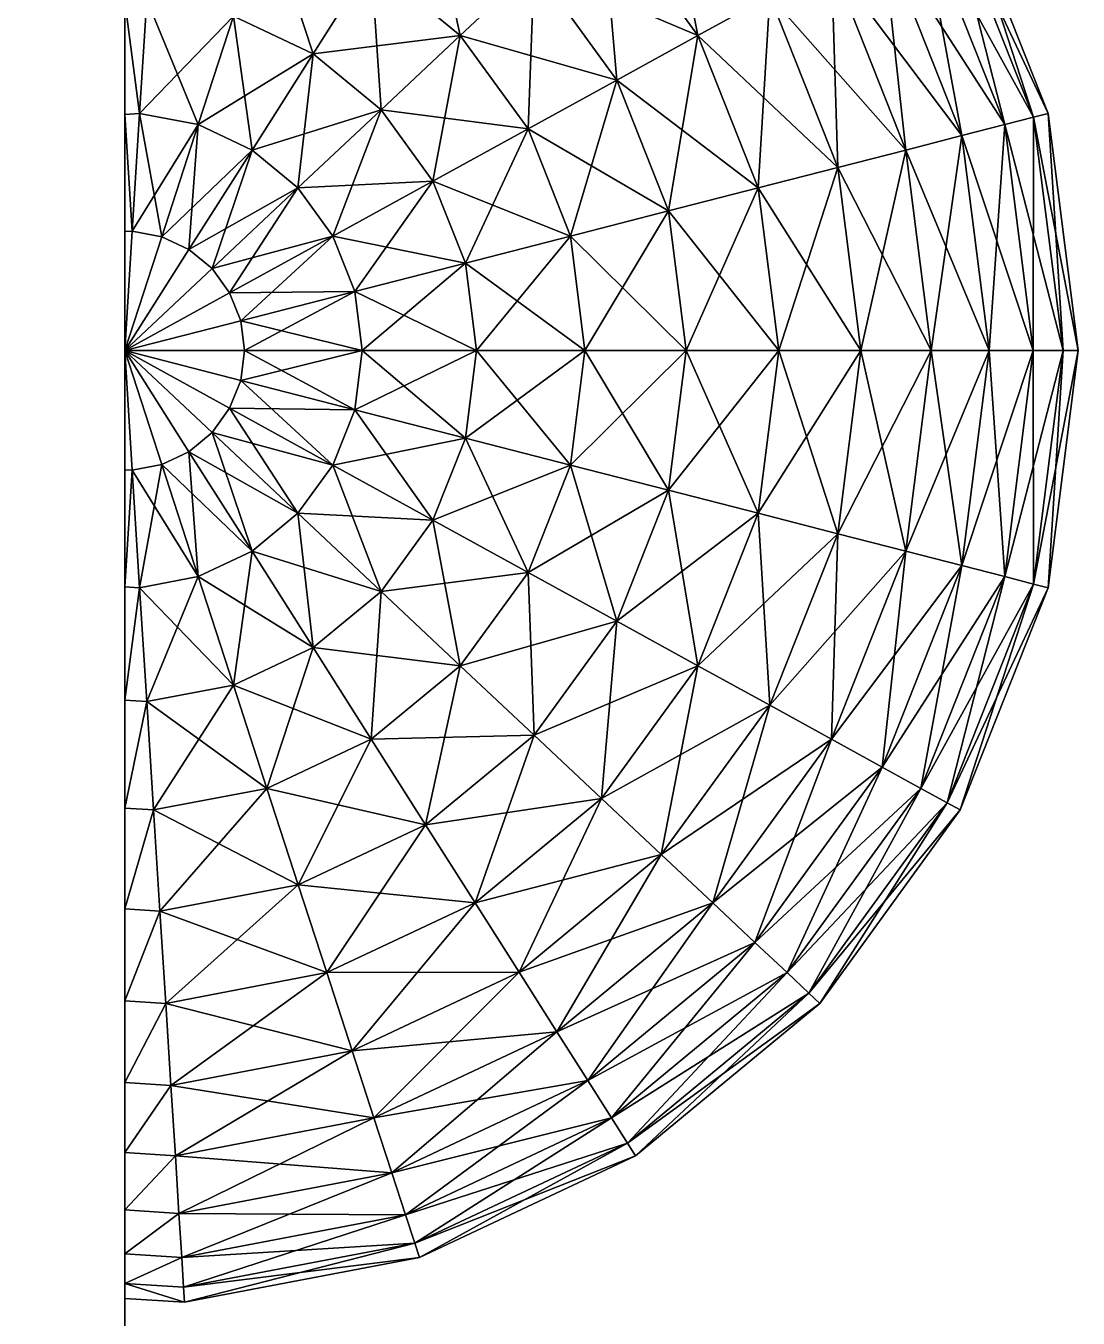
# Model space of a CAD drawing. Extents: x -50 to 50, y -156 to 3.
# Drawn here: x 33.45 to 49.97, y -56.96 to -36.67 of the extents above; entities that cross this region are included whole.
import ezdxf

# ---------------------------------------------------------------- set-up
doc = ezdxf.new("R2010")
doc.units = 0
doc.linetypes.add('SOLIDLINE', pattern=[0])
doc.layers.add('hull__2', color=14, linetype='SOLIDLINE')
doc.layers.add('polysurface8_polysurface11', color=14, linetype='SOLIDLINE')

msp = doc.modelspace()

# ---------------------------------------------------------------- linework, layer by layer
at = {"layer": 'hull__2', "color": 14}
for points in [[(35, 0), (35, -150), (-35, -150), (-35, 0)], [(35, -150, 40), (35, 0, 40), (30, -6, 40), (30, -144, 40)], [(35, 0), (35, -14.1605, 4.62588), (35, -69.3826, 4.62588), (35, -150)], [(35, -14.1605, 36), (35, 0, 40), (35, -150, 40), (35, -69.3826, 36)]]:
    msp.add_3dface(points, dxfattribs=at)
at = {"layer": 'polysurface8_polysurface11', "color": 14}
for points in [[(35, -41.7716, 35.3129), (35, -14.1605, 36), (35, -69.3825, 36)], [(35, -39.9027, 35.1947), (35, -14.1605, 36), (35, -41.7716, 35.3129)], [(35, -38.0633, 34.8417), (35, -14.1605, 36), (35, -39.9027, 35.1947)], [(35, -36.2824, 34.2596), (35, -14.1605, 36), (35, -38.0633, 34.8417)], [(35, -38.0633, 5.7842), (35, -14.1605, 4.62594), (35, -36.2824, 6.3663)], [(35, -14.1605, 4.62594), (35, -41.7716, 5.31294), (35, -69.3825, 4.62594)], [(35, -14.1605, 4.62594), (35, -39.9027, 5.43122), (35, -41.7716, 5.31294)], [(35, -14.1605, 4.62594), (35, -38.0633, 5.7842), (35, -39.9027, 5.43122)], [(43.4252, -33.8598, 10.7516), (43.9981, -36.8248, 9.37842), (42.4852, -34.7425, 9.37842)], [(43.9981, -36.8248, 9.37842), (43.4252, -33.8598, 10.7516), (45.1281, -36.2036, 10.7516)], [(39.7243, -34.3273, 8.17769), (40.2678, -36.8248, 7.16834), (38.8721, -35.6702, 7.16834)], [(40.2678, -36.8248, 7.16834), (39.7243, -34.3273, 8.17769), (41.4272, -35.7361, 8.17769)], [(47.9118, -34.6733, 17.5022), (48.8177, -38.2238, 15.6777), (47.5013, -34.899, 15.6777)], [(47.5013, -34.899, 24.9482), (49.2714, -38.1073, 23.1237), (47.9118, -34.6733, 23.1237)], [(48.1187, -34.5595, 19.3711), (49.2714, -38.1073, 17.5022), (47.9118, -34.6733, 17.5022)], [(47.9118, -34.6733, 23.1237), (49.5001, -38.0486, 21.2548), (48.1187, -34.5595, 21.2548)], [(48.8177, -38.2238, 15.6777), (47.9118, -34.6733, 17.5022), (49.2714, -38.1073, 17.5022)], [(47.9118, -34.6733, 23.1237), (49.2714, -38.1073, 23.1237), (49.5001, -38.0486, 21.2548)], [(49.2714, -38.1073, 17.5022), (48.1187, -34.5595, 19.3711), (49.5001, -38.0486, 19.3711)], [(48.1187, -34.5595, 21.2548), (49.5001, -38.0486, 19.3711), (48.1187, -34.5595, 19.3711)], [(48.1187, -34.5595, 21.2548), (49.5001, -38.0486, 21.2548), (49.5001, -38.0486, 19.3711)], [(42.4852, -34.7425, 9.37842), (42.7262, -37.5241, 8.17769), (41.4272, -35.7361, 8.17769)], [(41.4272, -35.7361, 32.4482), (43.9981, -36.8248, 31.2475), (42.4852, -34.7425, 31.2475)], [(42.7262, -37.5241, 8.17769), (42.4852, -34.7425, 9.37842), (43.9981, -36.8248, 9.37842)], [(42.4852, -34.7425, 31.2475), (43.9981, -36.8248, 31.2475), (45.1281, -36.2036, 29.8743)], [(37.2331, -34.899, 7.16834), (37.9588, -37.1093, 6.3663), (36.7064, -36.52, 6.3663)], [(37.9588, -37.1093, 6.3663), (37.2331, -34.899, 7.16834), (38.8721, -35.6702, 7.16834)], [(47.5013, -34.899, 15.6777), (48.146, -38.3963, 13.9263), (46.8936, -35.233, 13.9263)], [(46.8936, -35.233, 26.6996), (48.8177, -38.2238, 24.9482), (47.5013, -34.899, 24.9482)], [(48.146, -38.3963, 13.9263), (47.5013, -34.899, 15.6777), (48.8177, -38.2238, 15.6777)], [(47.5013, -34.899, 24.9482), (48.8177, -38.2238, 24.9482), (49.2714, -38.1073, 23.1237)], [(46.8936, -35.233, 13.9263), (47.267, -38.6219, 12.2755), (46.0984, -35.6702, 12.2755)], [(46.0984, -35.6702, 28.3503), (48.146, -38.3963, 26.6996), (46.8936, -35.233, 26.6996)], [(47.267, -38.6219, 12.2755), (46.8936, -35.233, 13.9263), (48.146, -38.3963, 13.9263)], [(46.8936, -35.233, 26.6996), (48.146, -38.3963, 26.6996), (48.8177, -38.2238, 24.9482)], [(36.7064, -36.52, 34.2596), (37.9588, -37.1093, 34.2596), (38.8721, -35.6702, 33.4575)], [(37.9588, -37.1093, 34.2596), (40.2678, -36.8248, 33.4575), (38.8721, -35.6702, 33.4575)], [(38.8721, -35.6702, 7.16834), (39.0253, -37.9916, 6.3663), (37.9588, -37.1093, 6.3663)], [(38.8721, -35.6702, 33.4575), (40.2678, -36.8248, 33.4575), (41.4272, -35.7361, 32.4482)], [(39.0253, -37.9916, 6.3663), (38.8721, -35.6702, 7.16834), (40.2678, -36.8248, 7.16834)], [(46.0984, -35.6702, 12.2755), (46.1946, -38.8973, 10.7516), (45.1281, -36.2036, 10.7516)], [(45.1281, -36.2036, 29.8743), (47.267, -38.6219, 28.3503), (46.0984, -35.6702, 28.3503)], [(46.1946, -38.8973, 10.7516), (46.0984, -35.6702, 12.2755), (47.267, -38.6219, 12.2755)], [(46.0984, -35.6702, 28.3503), (47.267, -38.6219, 28.3503), (48.146, -38.3963, 26.6996)], [(40.2678, -36.8248, 33.4575), (42.7262, -37.5241, 32.4482), (41.4272, -35.7361, 32.4482)], [(41.4272, -35.7361, 8.17769), (41.3325, -38.2903, 7.16834), (40.2678, -36.8248, 7.16834)], [(41.3325, -38.2903, 7.16834), (41.4272, -35.7361, 8.17769), (42.7262, -37.5241, 8.17769)], [(41.4272, -35.7361, 32.4482), (42.7262, -37.5241, 32.4482), (43.9981, -36.8248, 31.2475)], [(35, -36.2824, 34.2596), (35.2342, -38.0486, 34.8417), (35.3467, -36.2606, 34.2596)], [(35.2342, -38.0486, 5.7842), (35, -36.2824, 6.3663), (35.3467, -36.2606, 6.3663)], [(35, -38.0633, 34.8417), (35.2342, -38.0486, 34.8417), (35, -36.2824, 34.2596)], [(35, -36.2824, 6.3663), (35.2342, -38.0486, 5.7842), (35, -38.0633, 5.7842)], [(35.2342, -38.0486, 34.8417), (36.7064, -36.52, 34.2596), (35.3467, -36.2606, 34.2596)], [(35.3467, -36.2606, 6.3663), (36.1527, -38.2238, 5.7842), (35.2342, -38.0486, 5.7842)], [(36.1527, -38.2238, 5.7842), (35.3467, -36.2606, 6.3663), (36.7064, -36.52, 6.3663)], [(45.1281, -36.2036, 10.7516), (44.9456, -39.218, 9.37842), (43.9981, -36.8248, 9.37842)], [(43.9981, -36.8248, 31.2475), (46.1946, -38.8973, 29.8743), (45.1281, -36.2036, 29.8743)], [(44.9456, -39.218, 9.37842), (45.1281, -36.2036, 10.7516), (46.1946, -38.8973, 10.7516)], [(45.1281, -36.2036, 29.8743), (46.1946, -38.8973, 29.8743), (47.267, -38.6219, 28.3503)], [(35.2342, -38.0486, 34.8417), (36.1527, -38.2238, 34.8417), (36.7064, -36.52, 34.2596)], [(36.1527, -38.2238, 34.8417), (37.9588, -37.1093, 34.2596), (36.7064, -36.52, 34.2596)], [(36.7064, -36.52, 6.3663), (36.9988, -38.6219, 5.7842), (36.1527, -38.2238, 5.7842)], [(36.9988, -38.6219, 5.7842), (36.7064, -36.52, 6.3663), (37.9588, -37.1093, 6.3663)], [(37.9588, -37.1093, 34.2596), (39.0253, -37.9916, 34.2596), (40.2678, -36.8248, 33.4575)], [(39.0253, -37.9916, 34.2596), (41.3325, -38.2903, 33.4575), (40.2678, -36.8248, 33.4575)], [(40.2678, -36.8248, 7.16834), (39.8389, -39.1114, 6.3663), (39.0253, -37.9916, 6.3663)], [(39.8389, -39.1114, 6.3663), (40.2678, -36.8248, 7.16834), (41.3325, -38.2903, 7.16834)], [(40.2678, -36.8248, 33.4575), (41.3325, -38.2903, 33.4575), (42.7262, -37.5241, 32.4482)], [(43.9981, -36.8248, 9.37842), (43.5398, -39.5789, 8.17769), (42.7262, -37.5241, 8.17769)], [(42.7262, -37.5241, 32.4482), (44.9456, -39.218, 31.2475), (43.9981, -36.8248, 31.2475)], [(43.5398, -39.5789, 8.17769), (43.9981, -36.8248, 9.37842), (44.9456, -39.218, 9.37842)], [(43.9981, -36.8248, 31.2475), (44.9456, -39.218, 31.2475), (46.1946, -38.8973, 29.8743)], [(36.1527, -38.2238, 34.8417), (36.9988, -38.6219, 34.8417), (37.9588, -37.1093, 34.2596)], [(36.9988, -38.6219, 34.8417), (39.0253, -37.9916, 34.2596), (37.9588, -37.1093, 34.2596)], [(37.9588, -37.1093, 6.3663), (37.7193, -39.218, 5.7842), (36.9988, -38.6219, 5.7842)], [(37.7193, -39.218, 5.7842), (37.9588, -37.1093, 6.3663), (39.0253, -37.9916, 6.3663)], [(41.3325, -38.2903, 33.4575), (43.5398, -39.5789, 32.4482), (42.7262, -37.5241, 32.4482)], [(42.7262, -37.5241, 8.17769), (41.9993, -39.9745, 7.16834), (41.3325, -38.2903, 7.16834)], [(41.9993, -39.9745, 7.16834), (42.7262, -37.5241, 8.17769), (43.5398, -39.5789, 8.17769)], [(42.7262, -37.5241, 32.4482), (43.5398, -39.5789, 32.4482), (44.9456, -39.218, 31.2475)], [(35, -38.0633, 34.8417), (35.118, -39.8953, 35.1947), (35.2342, -38.0486, 34.8417)], [(35.118, -39.8953, 5.43122), (35, -38.0633, 5.7842), (35.2342, -38.0486, 5.7842)], [(35, -39.9027, 35.1947), (35.118, -39.8953, 35.1947), (35, -38.0633, 34.8417)], [(35, -38.0633, 5.7842), (35.118, -39.8953, 5.43122), (35, -39.9027, 5.43122)], [(35.118, -39.8953, 35.1947), (36.1527, -38.2238, 34.8417), (35.2342, -38.0486, 34.8417)], [(35.2342, -38.0486, 5.7842), (35.581, -39.9836, 5.43122), (35.118, -39.8953, 5.43122)], [(35.581, -39.9836, 5.43122), (35.2342, -38.0486, 5.7842), (36.1527, -38.2238, 5.7842)], [(36.9988, -38.6219, 34.8417), (37.7193, -39.218, 34.8417), (39.0253, -37.9916, 34.2596)], [(37.7193, -39.218, 34.8417), (39.8389, -39.1114, 34.2596), (39.0253, -37.9916, 34.2596)], [(39.0253, -37.9916, 6.3663), (38.2689, -39.9745, 5.7842), (37.7193, -39.218, 5.7842)], [(38.2689, -39.9745, 5.7842), (39.0253, -37.9916, 6.3663), (39.8389, -39.1114, 6.3663)], [(39.0253, -37.9916, 34.2596), (39.8389, -39.1114, 34.2596), (41.3325, -38.2903, 33.4575)], [(49.2714, -38.1073, 17.5022), (49.2658, -41.7716, 15.6777), (48.8177, -38.2238, 15.6777)], [(48.8177, -38.2238, 24.9482), (49.7343, -41.7716, 23.1237), (49.2714, -38.1073, 23.1237)], [(49.2658, -41.7716, 15.6777), (49.2714, -38.1073, 17.5022), (49.7343, -41.7716, 17.5022)], [(49.5001, -38.0486, 19.3711), (49.7343, -41.7716, 17.5022), (49.2714, -38.1073, 17.5022)], [(49.2714, -38.1073, 23.1237), (49.9704, -41.7716, 21.2548), (49.5001, -38.0486, 21.2548)], [(49.2714, -38.1073, 23.1237), (49.7343, -41.7716, 23.1237), (49.9704, -41.7716, 21.2548)], [(49.7343, -41.7716, 17.5022), (49.5001, -38.0486, 19.3711), (49.9704, -41.7716, 19.3711)], [(49.5001, -38.0486, 21.2548), (49.9704, -41.7716, 19.3711), (49.5001, -38.0486, 19.3711)], [(49.5001, -38.0486, 21.2548), (49.9704, -41.7716, 21.2548), (49.9704, -41.7716, 19.3711)], [(35.118, -39.8953, 35.1947), (35.581, -39.9836, 35.1947), (36.1527, -38.2238, 34.8417)], [(35.581, -39.9836, 35.1947), (36.9988, -38.6219, 34.8417), (36.1527, -38.2238, 34.8417)], [(36.1527, -38.2238, 5.7842), (36.0074, -40.1842, 5.43122), (35.581, -39.9836, 5.43122)], [(36.0074, -40.1842, 5.43122), (36.1527, -38.2238, 5.7842), (36.9988, -38.6219, 5.7842)], [(39.8389, -39.1114, 34.2596), (41.9993, -39.9745, 33.4575), (41.3325, -38.2903, 33.4575)], [(41.3325, -38.2903, 7.16834), (40.3484, -40.3983, 6.3663), (39.8389, -39.1114, 6.3663)], [(40.3484, -40.3983, 6.3663), (41.3325, -38.2903, 7.16834), (41.9993, -39.9745, 7.16834)], [(41.3325, -38.2903, 33.4575), (41.9993, -39.9745, 33.4575), (43.5398, -39.5789, 32.4482)], [(48.8177, -38.2238, 15.6777), (48.5724, -41.7716, 13.9263), (48.146, -38.3963, 13.9263)], [(48.146, -38.3963, 26.6996), (49.2658, -41.7716, 24.9482), (48.8177, -38.2238, 24.9482)], [(48.5724, -41.7716, 13.9263), (48.8177, -38.2238, 15.6777), (49.2658, -41.7716, 15.6777)], [(48.8177, -38.2238, 24.9482), (49.2658, -41.7716, 24.9482), (49.7343, -41.7716, 23.1237)], [(48.146, -38.3963, 13.9263), (47.6649, -41.7716, 12.2755), (47.267, -38.6219, 12.2755)], [(47.267, -38.6219, 28.3503), (48.5724, -41.7716, 26.6996), (48.146, -38.3963, 26.6996)], [(47.6649, -41.7716, 12.2755), (48.146, -38.3963, 13.9263), (48.5724, -41.7716, 13.9263)], [(48.146, -38.3963, 26.6996), (48.5724, -41.7716, 26.6996), (49.2658, -41.7716, 24.9482)], [(35.581, -39.9836, 35.1947), (36.0074, -40.1842, 35.1947), (36.9988, -38.6219, 34.8417)], [(36.0074, -40.1842, 35.1947), (37.7193, -39.218, 34.8417), (36.9988, -38.6219, 34.8417)], [(36.9988, -38.6219, 5.7842), (36.3705, -40.4846, 5.43122), (36.0074, -40.1842, 5.43122)], [(36.3705, -40.4846, 5.43122), (36.9988, -38.6219, 5.7842), (37.7193, -39.218, 5.7842)], [(47.267, -38.6219, 12.2755), (46.5577, -41.7716, 10.7516), (46.1946, -38.8973, 10.7516)], [(46.1946, -38.8973, 29.8743), (47.6649, -41.7716, 28.3503), (47.267, -38.6219, 28.3503)], [(46.5577, -41.7716, 10.7516), (47.267, -38.6219, 12.2755), (47.6649, -41.7716, 12.2755)], [(47.267, -38.6219, 28.3503), (47.6649, -41.7716, 28.3503), (48.5724, -41.7716, 26.6996)], [(46.1946, -38.8973, 10.7516), (45.2682, -41.7716, 9.37842), (44.9456, -39.218, 9.37842)], [(44.9456, -39.218, 31.2475), (46.5577, -41.7716, 29.8743), (46.1946, -38.8973, 29.8743)], [(45.2682, -41.7716, 9.37842), (46.1946, -38.8973, 10.7516), (46.5577, -41.7716, 10.7516)], [(46.1946, -38.8973, 29.8743), (46.5577, -41.7716, 29.8743), (47.6649, -41.7716, 28.3503)], [(37.7193, -39.218, 34.8417), (38.2689, -39.9745, 34.8417), (39.8389, -39.1114, 34.2596)], [(38.2689, -39.9745, 34.8417), (40.3484, -40.3983, 34.2596), (39.8389, -39.1114, 34.2596)], [(39.8389, -39.1114, 6.3663), (38.6132, -40.8439, 5.7842), (38.2689, -39.9745, 5.7842)], [(38.6132, -40.8439, 5.7842), (39.8389, -39.1114, 6.3663), (40.3484, -40.3983, 6.3663)], [(39.8389, -39.1114, 34.2596), (40.3484, -40.3983, 34.2596), (41.9993, -39.9745, 33.4575)], [(36.0074, -40.1842, 35.1947), (36.3705, -40.4846, 35.1947), (37.7193, -39.218, 34.8417)], [(36.3705, -40.4846, 35.1947), (38.2689, -39.9745, 34.8417), (37.7193, -39.218, 34.8417)], [(37.7193, -39.218, 5.7842), (36.6475, -40.8659, 5.43122), (36.3705, -40.4846, 5.43122)], [(36.6475, -40.8659, 5.43122), (37.7193, -39.218, 5.7842), (38.2689, -39.9745, 5.7842)], [(44.9456, -39.218, 9.37842), (43.8168, -41.7716, 8.17769), (43.5398, -39.5789, 8.17769)], [(43.5398, -39.5789, 32.4482), (45.2682, -41.7716, 31.2475), (44.9456, -39.218, 31.2475)], [(43.8168, -41.7716, 8.17769), (44.9456, -39.218, 9.37842), (45.2682, -41.7716, 9.37842)], [(44.9456, -39.218, 31.2475), (45.2682, -41.7716, 31.2475), (46.5577, -41.7716, 29.8743)], [(41.9993, -39.9745, 33.4575), (43.8168, -41.7716, 32.4482), (43.5398, -39.5789, 32.4482)], [(43.5398, -39.5789, 8.17769), (42.2263, -41.7716, 7.16834), (41.9993, -39.9745, 7.16834)], [(42.2263, -41.7716, 7.16834), (43.5398, -39.5789, 8.17769), (43.8168, -41.7716, 8.17769)], [(43.5398, -39.5789, 32.4482), (43.8168, -41.7716, 32.4482), (45.2682, -41.7716, 31.2475)], [(35, -41.7716, 35.3129), (35.581, -39.9836, 35.1947), (35.118, -39.8953, 35.1947)], [(35, -41.7716, 5.31294), (35.118, -39.8953, 5.43122), (35.581, -39.9836, 5.43122)], [(35, -41.7716, 35.3129), (35.118, -39.8953, 35.1947), (35, -39.9027, 35.1947)], [(35, -39.9027, 5.43122), (35.118, -39.8953, 5.43122), (35, -41.7716, 5.31294)], [(35, -41.7716, 35.3129), (36.0074, -40.1842, 35.1947), (35.581, -39.9836, 35.1947)], [(35, -41.7716, 5.31294), (35.581, -39.9836, 5.43122), (36.0074, -40.1842, 5.43122)], [(36.3705, -40.4846, 35.1947), (36.6475, -40.8659, 35.1947), (38.2689, -39.9745, 34.8417)], [(36.6475, -40.8659, 35.1947), (38.6132, -40.8439, 34.8417), (38.2689, -39.9745, 34.8417)], [(38.2689, -39.9745, 5.7842), (36.8209, -41.304, 5.43122), (36.6475, -40.8659, 5.43122)], [(36.8209, -41.304, 5.43122), (38.2689, -39.9745, 5.7842), (38.6132, -40.8439, 5.7842)], [(38.2689, -39.9745, 34.8417), (38.6132, -40.8439, 34.8417), (40.3484, -40.3983, 34.2596)], [(40.3484, -40.3983, 34.2596), (42.2263, -41.7716, 33.4575), (41.9993, -39.9745, 33.4575)], [(41.9993, -39.9745, 7.16834), (40.5219, -41.7716, 6.3663), (40.3484, -40.3983, 6.3663)], [(40.5219, -41.7716, 6.3663), (41.9993, -39.9745, 7.16834), (42.2263, -41.7716, 7.16834)], [(41.9993, -39.9745, 33.4575), (42.2263, -41.7716, 33.4575), (43.8168, -41.7716, 32.4482)], [(35, -41.7716, 35.3129), (36.3705, -40.4846, 35.1947), (36.0074, -40.1842, 35.1947)], [(35, -41.7716, 5.31294), (36.0074, -40.1842, 5.43122), (36.3705, -40.4846, 5.43122)], [(35, -41.7716, 35.3129), (36.6475, -40.8659, 35.1947), (36.3705, -40.4846, 35.1947)], [(35, -41.7716, 5.31294), (36.3705, -40.4846, 5.43122), (36.6475, -40.8659, 5.43122)], [(38.6132, -40.8439, 34.8417), (40.5219, -41.7716, 34.2596), (40.3484, -40.3983, 34.2596)], [(40.3484, -40.3983, 6.3663), (38.7303, -41.7716, 5.7842), (38.6132, -40.8439, 5.7842)], [(38.7303, -41.7716, 5.7842), (40.3484, -40.3983, 6.3663), (40.5219, -41.7716, 6.3663)], [(40.3484, -40.3983, 34.2596), (40.5219, -41.7716, 34.2596), (42.2263, -41.7716, 33.4575)], [(35, -41.7716, 35.3129), (36.8209, -41.304, 35.1947), (36.6475, -40.8659, 35.1947)], [(35, -41.7716, 5.31294), (36.6475, -40.8659, 5.43122), (36.8209, -41.304, 5.43122)], [(36.6475, -40.8659, 35.1947), (36.8209, -41.304, 35.1947), (38.6132, -40.8439, 34.8417)], [(36.8209, -41.304, 35.1947), (38.7303, -41.7716, 34.8417), (38.6132, -40.8439, 34.8417)], [(38.6132, -40.8439, 5.7842), (36.88, -41.7716, 5.43122), (36.8209, -41.304, 5.43122)], [(36.88, -41.7716, 5.43122), (38.6132, -40.8439, 5.7842), (38.7303, -41.7716, 5.7842)], [(38.6132, -40.8439, 34.8417), (38.7303, -41.7716, 34.8417), (40.5219, -41.7716, 34.2596)], [(35, -41.7716, 35.3129), (36.88, -41.7716, 35.1947), (36.8209, -41.304, 35.1947)], [(35, -41.7716, 5.31294), (36.8209, -41.304, 5.43122), (36.88, -41.7716, 5.43122)], [(36.8209, -41.304, 35.1947), (36.88, -41.7716, 35.1947), (38.7303, -41.7716, 34.8417)], [(35, -41.7716, 35.3129), (36.8209, -42.2391, 35.1947), (36.88, -41.7716, 35.1947)], [(35, -41.7716, 5.31294), (36.88, -41.7716, 5.43122), (36.8209, -42.2391, 5.43122)], [(35, -41.7716, 35.3129), (36.6475, -42.6773, 35.1947), (36.8209, -42.2391, 35.1947)], [(35, -41.7716, 5.31294), (36.8209, -42.2391, 5.43122), (36.6475, -42.6773, 5.43122)], [(35, -41.7716, 35.3129), (36.3705, -43.0585, 35.1947), (36.6475, -42.6773, 35.1947)], [(35, -41.7716, 5.31294), (36.6475, -42.6773, 5.43122), (36.3705, -43.0585, 5.43122)], [(35, -41.7716, 35.3129), (36.0074, -43.3589, 35.1947), (36.3705, -43.0585, 35.1947)], [(35, -41.7716, 5.31294), (36.3705, -43.0585, 5.43122), (36.0074, -43.3589, 5.43122)], [(35, -41.7716, 35.3129), (35.581, -43.5596, 35.1947), (36.0074, -43.3589, 35.1947)], [(35, -41.7716, 5.31294), (36.0074, -43.3589, 5.43122), (35.581, -43.5596, 5.43122)], [(35, -41.7716, 35.3129), (35.118, -43.6479, 35.1947), (35.581, -43.5596, 35.1947)], [(35, -41.7716, 5.31294), (35.581, -43.5596, 5.43122), (35.118, -43.6479, 5.43122)], [(35, -43.6404, 35.1947), (35.118, -43.6479, 35.1947), (35, -41.7716, 35.3129)], [(35, -41.7716, 5.31294), (35.118, -43.6479, 5.43122), (35, -43.6404, 5.43122)], [(35, -41.7716, 35.3129), (35, -69.3825, 36), (35, -43.6404, 35.1947)], [(35, -69.3825, 4.62594), (35, -41.7716, 5.31294), (35, -43.6404, 5.43122)], [(36.88, -41.7716, 35.1947), (36.8209, -42.2391, 35.1947), (38.6132, -42.6993, 34.8417)], [(36.8209, -42.2391, 5.43122), (38.7303, -41.7716, 5.7842), (38.6132, -42.6993, 5.7842)], [(38.7303, -41.7716, 5.7842), (36.8209, -42.2391, 5.43122), (36.88, -41.7716, 5.43122)], [(36.88, -41.7716, 35.1947), (38.6132, -42.6993, 34.8417), (38.7303, -41.7716, 34.8417)], [(38.7303, -41.7716, 34.8417), (38.6132, -42.6993, 34.8417), (40.3484, -43.1448, 34.2596)], [(38.6132, -42.6993, 5.7842), (40.5219, -41.7716, 6.3663), (40.3484, -43.1448, 6.3663)], [(40.5219, -41.7716, 6.3663), (38.6132, -42.6993, 5.7842), (38.7303, -41.7716, 5.7842)], [(38.7303, -41.7716, 34.8417), (40.3484, -43.1448, 34.2596), (40.5219, -41.7716, 34.2596)], [(40.5219, -41.7716, 34.2596), (40.3484, -43.1448, 34.2596), (41.9993, -43.5687, 33.4575)], [(40.3484, -43.1448, 6.3663), (42.2263, -41.7716, 7.16834), (41.9993, -43.5687, 7.16834)], [(42.2263, -41.7716, 7.16834), (40.3484, -43.1448, 6.3663), (40.5219, -41.7716, 6.3663)], [(40.5219, -41.7716, 34.2596), (41.9993, -43.5687, 33.4575), (42.2263, -41.7716, 33.4575)], [(42.2263, -41.7716, 33.4575), (41.9993, -43.5687, 33.4575), (43.5398, -43.9642, 32.4482)], [(41.9993, -43.5687, 7.16834), (43.8168, -41.7716, 8.17769), (43.5398, -43.9642, 8.17769)], [(43.8168, -41.7716, 8.17769), (41.9993, -43.5687, 7.16834), (42.2263, -41.7716, 7.16834)], [(42.2263, -41.7716, 33.4575), (43.5398, -43.9642, 32.4482), (43.8168, -41.7716, 32.4482)], [(43.8168, -41.7716, 32.4482), (43.5398, -43.9642, 32.4482), (44.9456, -44.3252, 31.2475)], [(43.5398, -43.9642, 8.17769), (45.2682, -41.7716, 9.37842), (44.9456, -44.3252, 9.37842)], [(45.2682, -41.7716, 9.37842), (43.5398, -43.9642, 8.17769), (43.8168, -41.7716, 8.17769)], [(43.8168, -41.7716, 32.4482), (44.9456, -44.3252, 31.2475), (45.2682, -41.7716, 31.2475)], [(45.2682, -41.7716, 31.2475), (44.9456, -44.3252, 31.2475), (46.1946, -44.6459, 29.8743)], [(44.9456, -44.3252, 9.37842), (46.5577, -41.7716, 10.7516), (46.1946, -44.6459, 10.7516)], [(46.5577, -41.7716, 10.7516), (44.9456, -44.3252, 9.37842), (45.2682, -41.7716, 9.37842)], [(45.2682, -41.7716, 31.2475), (46.1946, -44.6459, 29.8743), (46.5577, -41.7716, 29.8743)], [(46.5577, -41.7716, 29.8743), (46.1946, -44.6459, 29.8743), (47.267, -44.9212, 28.3503)], [(46.1946, -44.6459, 10.7516), (47.6649, -41.7716, 12.2755), (47.267, -44.9212, 12.2755)], [(47.6649, -41.7716, 12.2755), (46.1946, -44.6459, 10.7516), (46.5577, -41.7716, 10.7516)], [(46.5577, -41.7716, 29.8743), (47.267, -44.9212, 28.3503), (47.6649, -41.7716, 28.3503)], [(47.6649, -41.7716, 28.3503), (47.267, -44.9212, 28.3503), (48.146, -45.1469, 26.6996)], [(47.267, -44.9212, 12.2755), (48.5724, -41.7716, 13.9263), (48.146, -45.1469, 13.9263)], [(48.5724, -41.7716, 13.9263), (47.267, -44.9212, 12.2755), (47.6649, -41.7716, 12.2755)], [(47.6649, -41.7716, 28.3503), (48.146, -45.1469, 26.6996), (48.5724, -41.7716, 26.6996)], [(48.5724, -41.7716, 26.6996), (48.146, -45.1469, 26.6996), (48.8177, -45.3193, 24.9482)], [(48.146, -45.1469, 13.9263), (49.2658, -41.7716, 15.6777), (48.8177, -45.3193, 15.6777)], [(49.2658, -41.7716, 15.6777), (48.146, -45.1469, 13.9263), (48.5724, -41.7716, 13.9263)], [(48.5724, -41.7716, 26.6996), (48.8177, -45.3193, 24.9482), (49.2658, -41.7716, 24.9482)], [(49.2658, -41.7716, 24.9482), (48.8177, -45.3193, 24.9482), (49.2714, -45.4358, 23.1237)], [(48.8177, -45.3193, 15.6777), (49.7343, -41.7716, 17.5022), (49.2714, -45.4358, 17.5022)], [(49.7343, -41.7716, 17.5022), (48.8177, -45.3193, 15.6777), (49.2658, -41.7716, 15.6777)], [(49.2658, -41.7716, 24.9482), (49.2714, -45.4358, 23.1237), (49.7343, -41.7716, 23.1237)], [(49.7343, -41.7716, 23.1237), (49.2714, -45.4358, 23.1237), (49.5001, -45.4946, 21.2548)], [(49.2714, -45.4358, 17.5022), (49.9704, -41.7716, 19.3711), (49.5001, -45.4946, 19.3711)], [(49.9704, -41.7716, 19.3711), (49.2714, -45.4358, 17.5022), (49.7343, -41.7716, 17.5022)], [(49.7343, -41.7716, 23.1237), (49.5001, -45.4946, 21.2548), (49.9704, -41.7716, 21.2548)], [(49.9704, -41.7716, 21.2548), (49.5001, -45.4946, 19.3711), (49.9704, -41.7716, 19.3711)], [(49.9704, -41.7716, 21.2548), (49.5001, -45.4946, 21.2548), (49.5001, -45.4946, 19.3711)], [(36.8209, -42.2391, 35.1947), (36.6475, -42.6773, 35.1947), (38.2689, -43.5687, 34.8417)], [(38.6132, -42.6993, 5.7842), (36.6475, -42.6773, 5.43122), (36.8209, -42.2391, 5.43122)], [(36.8209, -42.2391, 35.1947), (38.2689, -43.5687, 34.8417), (38.6132, -42.6993, 34.8417)], [(36.6475, -42.6773, 35.1947), (36.3705, -43.0585, 35.1947), (37.7193, -44.3252, 34.8417)], [(38.2689, -43.5687, 5.7842), (36.3705, -43.0585, 5.43122), (36.6475, -42.6773, 5.43122)], [(36.6475, -42.6773, 5.43122), (38.6132, -42.6993, 5.7842), (38.2689, -43.5687, 5.7842)], [(36.6475, -42.6773, 35.1947), (37.7193, -44.3252, 34.8417), (38.2689, -43.5687, 34.8417)], [(38.6132, -42.6993, 34.8417), (38.2689, -43.5687, 34.8417), (39.8389, -44.4318, 34.2596)], [(40.3484, -43.1448, 6.3663), (38.2689, -43.5687, 5.7842), (38.6132, -42.6993, 5.7842)], [(38.6132, -42.6993, 34.8417), (39.8389, -44.4318, 34.2596), (40.3484, -43.1448, 34.2596)], [(36.3705, -43.0585, 35.1947), (36.0074, -43.3589, 35.1947), (36.9988, -44.9212, 34.8417)], [(37.7193, -44.3252, 5.7842), (36.0074, -43.3589, 5.43122), (36.3705, -43.0585, 5.43122)], [(36.3705, -43.0585, 5.43122), (38.2689, -43.5687, 5.7842), (37.7193, -44.3252, 5.7842)], [(36.3705, -43.0585, 35.1947), (36.9988, -44.9212, 34.8417), (37.7193, -44.3252, 34.8417)], [(38.2689, -43.5687, 5.7842), (40.3484, -43.1448, 6.3663), (39.8389, -44.4318, 6.3663)], [(40.3484, -43.1448, 34.2596), (39.8389, -44.4318, 34.2596), (41.3325, -45.2529, 33.4575)], [(41.9993, -43.5687, 7.16834), (39.8389, -44.4318, 6.3663), (40.3484, -43.1448, 6.3663)], [(40.3484, -43.1448, 34.2596), (41.3325, -45.2529, 33.4575), (41.9993, -43.5687, 33.4575)], [(36.0074, -43.3589, 35.1947), (35.581, -43.5596, 35.1947), (36.1527, -45.3193, 34.8417)], [(36.9988, -44.9212, 5.7842), (35.581, -43.5596, 5.43122), (36.0074, -43.3589, 5.43122)], [(36.0074, -43.3589, 5.43122), (37.7193, -44.3252, 5.7842), (36.9988, -44.9212, 5.7842)], [(36.0074, -43.3589, 35.1947), (36.1527, -45.3193, 34.8417), (36.9988, -44.9212, 34.8417)], [(35.581, -43.5596, 35.1947), (35.118, -43.6479, 35.1947), (35.2342, -45.4946, 34.8417)], [(36.1527, -45.3193, 5.7842), (35.118, -43.6479, 5.43122), (35.581, -43.5596, 5.43122)], [(35.581, -43.5596, 35.1947), (35.2342, -45.4946, 34.8417), (36.1527, -45.3193, 34.8417)], [(35.581, -43.5596, 5.43122), (36.9988, -44.9212, 5.7842), (36.1527, -45.3193, 5.7842)], [(38.2689, -43.5687, 34.8417), (37.7193, -44.3252, 34.8417), (39.0253, -45.5516, 34.2596)], [(39.8389, -44.4318, 6.3663), (37.7193, -44.3252, 5.7842), (38.2689, -43.5687, 5.7842)], [(38.2689, -43.5687, 34.8417), (39.0253, -45.5516, 34.2596), (39.8389, -44.4318, 34.2596)], [(39.8389, -44.4318, 6.3663), (41.9993, -43.5687, 7.16834), (41.3325, -45.2529, 7.16834)], [(41.9993, -43.5687, 33.4575), (41.3325, -45.2529, 33.4575), (42.7262, -46.0191, 32.4482)], [(43.5398, -43.9642, 8.17769), (41.3325, -45.2529, 7.16834), (41.9993, -43.5687, 7.16834)], [(41.9993, -43.5687, 33.4575), (42.7262, -46.0191, 32.4482), (43.5398, -43.9642, 32.4482)], [(35, -45.4798, 34.8417), (35.118, -43.6479, 35.1947), (35, -43.6404, 35.1947)], [(35, -43.6404, 5.43122), (35.118, -43.6479, 5.43122), (35, -45.4798, 5.7842)], [(35, -43.6404, 35.1947), (35, -69.3825, 36), (35, -45.4798, 34.8417)], [(35, -69.3825, 4.62594), (35, -43.6404, 5.43122), (35, -45.4798, 5.7842)], [(35.118, -43.6479, 35.1947), (35, -45.4798, 34.8417), (35.2342, -45.4946, 34.8417)], [(35, -45.4798, 5.7842), (35.118, -43.6479, 5.43122), (35.2342, -45.4946, 5.7842)], [(35.118, -43.6479, 5.43122), (36.1527, -45.3193, 5.7842), (35.2342, -45.4946, 5.7842)], [(41.3325, -45.2529, 7.16834), (43.5398, -43.9642, 8.17769), (42.7262, -46.0191, 8.17769)], [(43.5398, -43.9642, 32.4482), (42.7262, -46.0191, 32.4482), (43.9981, -46.7183, 31.2475)], [(44.9456, -44.3252, 9.37842), (42.7262, -46.0191, 8.17769), (43.5398, -43.9642, 8.17769)], [(43.5398, -43.9642, 32.4482), (43.9981, -46.7183, 31.2475), (44.9456, -44.3252, 31.2475)], [(37.7193, -44.3252, 34.8417), (36.9988, -44.9212, 34.8417), (37.9588, -46.4338, 34.2596)], [(39.0253, -45.5516, 6.3663), (36.9988, -44.9212, 5.7842), (37.7193, -44.3252, 5.7842)], [(37.7193, -44.3252, 5.7842), (39.8389, -44.4318, 6.3663), (39.0253, -45.5516, 6.3663)], [(37.7193, -44.3252, 34.8417), (37.9588, -46.4338, 34.2596), (39.0253, -45.5516, 34.2596)], [(39.8389, -44.4318, 34.2596), (39.0253, -45.5516, 34.2596), (40.2677, -46.7183, 33.4575)], [(41.3325, -45.2529, 7.16834), (39.0253, -45.5516, 6.3663), (39.8389, -44.4318, 6.3663)], [(39.8389, -44.4318, 34.2596), (40.2677, -46.7183, 33.4575), (41.3325, -45.2529, 33.4575)], [(42.7262, -46.0191, 8.17769), (44.9456, -44.3252, 9.37842), (43.9981, -46.7183, 9.37842)], [(44.9456, -44.3252, 31.2475), (43.9981, -46.7183, 31.2475), (45.1281, -47.3395, 29.8743)], [(46.1946, -44.6459, 10.7516), (43.9981, -46.7183, 9.37842), (44.9456, -44.3252, 9.37842)], [(44.9456, -44.3252, 31.2475), (45.1281, -47.3395, 29.8743), (46.1946, -44.6459, 29.8743)], [(43.9981, -46.7183, 9.37842), (46.1946, -44.6459, 10.7516), (45.1281, -47.3395, 10.7516)], [(46.1946, -44.6459, 29.8743), (45.1281, -47.3395, 29.8743), (46.0984, -47.8729, 28.3503)], [(47.267, -44.9212, 12.2755), (45.1281, -47.3395, 10.7516), (46.1946, -44.6459, 10.7516)], [(46.1946, -44.6459, 29.8743), (46.0984, -47.8729, 28.3503), (47.267, -44.9212, 28.3503)], [(36.9988, -44.9212, 34.8417), (36.1527, -45.3193, 34.8417), (36.7064, -47.0232, 34.2596)], [(37.9588, -46.4338, 6.3663), (36.1527, -45.3193, 5.7842), (36.9988, -44.9212, 5.7842)], [(36.9988, -44.9212, 34.8417), (36.7064, -47.0232, 34.2596), (37.9588, -46.4338, 34.2596)], [(36.9988, -44.9212, 5.7842), (39.0253, -45.5516, 6.3663), (37.9588, -46.4338, 6.3663)], [(45.1281, -47.3395, 10.7516), (47.267, -44.9212, 12.2755), (46.0984, -47.8729, 12.2755)], [(47.267, -44.9212, 28.3503), (46.0984, -47.8729, 28.3503), (46.8936, -48.3101, 26.6996)], [(48.146, -45.1469, 13.9263), (46.0984, -47.8729, 12.2755), (47.267, -44.9212, 12.2755)], [(47.267, -44.9212, 28.3503), (46.8936, -48.3101, 26.6996), (48.146, -45.1469, 26.6996)], [(46.0984, -47.8729, 12.2755), (48.146, -45.1469, 13.9263), (46.8936, -48.3101, 13.9263)], [(48.146, -45.1469, 26.6996), (46.8936, -48.3101, 26.6996), (47.5013, -48.6442, 24.9482)], [(48.8177, -45.3193, 15.6777), (46.8936, -48.3101, 13.9263), (48.146, -45.1469, 13.9263)], [(48.146, -45.1469, 26.6996), (47.5013, -48.6442, 24.9482), (48.8177, -45.3193, 24.9482)], [(36.1527, -45.3193, 34.8417), (35.2342, -45.4946, 34.8417), (35.3467, -47.2825, 34.2596)], [(36.7064, -47.0232, 6.3663), (35.2342, -45.4946, 5.7842), (36.1527, -45.3193, 5.7842)], [(36.1527, -45.3193, 34.8417), (35.3467, -47.2825, 34.2596), (36.7064, -47.0232, 34.2596)], [(36.1527, -45.3193, 5.7842), (37.9588, -46.4338, 6.3663), (36.7064, -47.0232, 6.3663)], [(39.0253, -45.5516, 6.3663), (41.3325, -45.2529, 7.16834), (40.2677, -46.7183, 7.16834)], [(41.3325, -45.2529, 33.4575), (40.2677, -46.7183, 33.4575), (41.4272, -47.8071, 32.4482)], [(42.7262, -46.0191, 8.17769), (40.2677, -46.7183, 7.16834), (41.3325, -45.2529, 7.16834)], [(41.3325, -45.2529, 33.4575), (41.4272, -47.8071, 32.4482), (42.7262, -46.0191, 32.4482)], [(46.8936, -48.3101, 13.9263), (48.8177, -45.3193, 15.6777), (47.5013, -48.6442, 15.6777)], [(48.8177, -45.3193, 24.9482), (47.5013, -48.6442, 24.9482), (47.9118, -48.8699, 23.1237)], [(49.2714, -45.4358, 17.5022), (47.5013, -48.6442, 15.6777), (48.8177, -45.3193, 15.6777)], [(47.5013, -48.6442, 15.6777), (49.2714, -45.4358, 17.5022), (47.9118, -48.8699, 17.5022)], [(48.8177, -45.3193, 24.9482), (47.9118, -48.8699, 23.1237), (49.2714, -45.4358, 23.1237)], [(49.2714, -45.4358, 23.1237), (47.9118, -48.8699, 23.1237), (48.1187, -48.9836, 21.2548)], [(49.5001, -45.4946, 19.3711), (47.9118, -48.8699, 17.5022), (49.2714, -45.4358, 17.5022)], [(49.2714, -45.4358, 23.1237), (48.1187, -48.9836, 21.2548), (49.5001, -45.4946, 21.2548)], [(35, -47.2607, 34.2596), (35.2342, -45.4946, 34.8417), (35, -45.4798, 34.8417)], [(35, -45.4798, 5.7842), (35.2342, -45.4946, 5.7842), (35, -47.2607, 6.3663)], [(35, -45.4798, 34.8417), (35, -69.3825, 36), (35, -47.2607, 34.2596)], [(35, -69.3825, 4.62594), (35, -45.4798, 5.7842), (35, -47.2607, 6.3663)], [(35.2342, -45.4946, 34.8417), (35, -47.2607, 34.2596), (35.3467, -47.2825, 34.2596)], [(35, -47.2607, 6.3663), (35.2342, -45.4946, 5.7842), (35.3467, -47.2825, 6.3663)], [(35.2342, -45.4946, 5.7842), (36.7064, -47.0232, 6.3663), (35.3467, -47.2825, 6.3663)], [(39.0253, -45.5516, 34.2596), (37.9588, -46.4338, 34.2596), (38.872, -47.8729, 33.4575)], [(40.2677, -46.7183, 7.16834), (37.9588, -46.4338, 6.3663), (39.0253, -45.5516, 6.3663)], [(39.0253, -45.5516, 34.2596), (38.872, -47.8729, 33.4575), (40.2677, -46.7183, 33.4575)], [(47.9118, -48.8699, 17.5022), (49.5001, -45.4946, 19.3711), (48.1187, -48.9836, 19.3711)], [(49.5001, -45.4946, 21.2548), (48.1187, -48.9836, 19.3711), (49.5001, -45.4946, 19.3711)], [(49.5001, -45.4946, 21.2548), (48.1187, -48.9836, 21.2548), (48.1187, -48.9836, 19.3711)], [(40.2677, -46.7183, 7.16834), (42.7262, -46.0191, 8.17769), (41.4272, -47.8071, 8.17769)], [(42.7262, -46.0191, 32.4482), (41.4272, -47.8071, 32.4482), (42.4852, -48.8006, 31.2475)], [(43.9981, -46.7183, 9.37842), (41.4272, -47.8071, 8.17769), (42.7262, -46.0191, 8.17769)], [(42.7262, -46.0191, 32.4482), (42.4852, -48.8006, 31.2475), (43.9981, -46.7183, 31.2475)], [(37.9588, -46.4338, 34.2596), (36.7064, -47.0232, 34.2596), (37.2331, -48.6442, 33.4575)], [(38.872, -47.8729, 7.16834), (36.7064, -47.0232, 6.3663), (37.9588, -46.4338, 6.3663)], [(37.9588, -46.4338, 34.2596), (37.2331, -48.6442, 33.4575), (38.872, -47.8729, 33.4575)], [(37.9588, -46.4338, 6.3663), (40.2677, -46.7183, 7.16834), (38.872, -47.8729, 7.16834)], [(40.2677, -46.7183, 33.4575), (38.872, -47.8729, 33.4575), (39.7243, -49.2158, 32.4482)], [(41.4272, -47.8071, 8.17769), (38.872, -47.8729, 7.16834), (40.2677, -46.7183, 7.16834)], [(40.2677, -46.7183, 33.4575), (39.7243, -49.2158, 32.4482), (41.4272, -47.8071, 32.4482)], [(41.4272, -47.8071, 8.17769), (43.9981, -46.7183, 9.37842), (42.4852, -48.8006, 9.37842)], [(43.9981, -46.7183, 31.2475), (42.4852, -48.8006, 31.2475), (43.4252, -49.6834, 29.8743)], [(45.1281, -47.3395, 10.7516), (42.4852, -48.8006, 9.37842), (43.9981, -46.7183, 9.37842)], [(43.9981, -46.7183, 31.2475), (43.4252, -49.6834, 29.8743), (45.1281, -47.3395, 29.8743)], [(36.7064, -47.0232, 34.2596), (35.3467, -47.2825, 34.2596), (35.4537, -48.9836, 33.4575)], [(37.2331, -48.6442, 7.16834), (35.3467, -47.2825, 6.3663), (36.7064, -47.0232, 6.3663)], [(36.7064, -47.0232, 34.2596), (35.4537, -48.9836, 33.4575), (37.2331, -48.6442, 33.4575)], [(36.7064, -47.0232, 6.3663), (38.872, -47.8729, 7.16834), (37.2331, -48.6442, 7.16834)], [(35, -48.9551, 33.4575), (35.3467, -47.2825, 34.2596), (35, -47.2607, 34.2596)], [(35, -47.2607, 6.3663), (35.3467, -47.2825, 6.3663), (35, -48.9551, 7.16834)], [(35, -47.2607, 34.2596), (35, -69.3825, 36), (35, -48.9551, 33.4575)], [(35, -69.3825, 4.62594), (35, -47.2607, 6.3663), (35, -48.9551, 7.16834)], [(35.3467, -47.2825, 34.2596), (35, -48.9551, 33.4575), (35.4537, -48.9836, 33.4575)], [(35, -48.9551, 7.16834), (35.3467, -47.2825, 6.3663), (35.4537, -48.9836, 7.16834)], [(35.3467, -47.2825, 6.3663), (37.2331, -48.6442, 7.16834), (35.4537, -48.9836, 7.16834)], [(42.4852, -48.8006, 9.37842), (45.1281, -47.3395, 10.7516), (43.4252, -49.6834, 10.7516)], [(45.1281, -47.3395, 29.8743), (43.4252, -49.6834, 29.8743), (44.2323, -50.4413, 28.3503)], [(46.0984, -47.8729, 12.2755), (43.4252, -49.6834, 10.7516), (45.1281, -47.3395, 10.7516)], [(45.1281, -47.3395, 29.8743), (44.2323, -50.4413, 28.3503), (46.0984, -47.8729, 28.3503)], [(38.872, -47.8729, 33.4575), (37.2331, -48.6442, 33.4575), (37.7245, -50.1568, 32.4482)], [(39.7243, -49.2158, 8.17769), (37.2331, -48.6442, 7.16834), (38.872, -47.8729, 7.16834)], [(38.872, -47.8729, 33.4575), (37.7245, -50.1568, 32.4482), (39.7243, -49.2158, 32.4482)], [(38.872, -47.8729, 7.16834), (41.4272, -47.8071, 8.17769), (39.7243, -49.2158, 8.17769)], [(41.4272, -47.8071, 32.4482), (39.7243, -49.2158, 32.4482), (40.502, -50.4413, 31.2475)], [(42.4852, -48.8006, 9.37842), (39.7243, -49.2158, 8.17769), (41.4272, -47.8071, 8.17769)], [(41.4272, -47.8071, 32.4482), (40.502, -50.4413, 31.2475), (42.4852, -48.8006, 31.2475)], [(43.4252, -49.6834, 10.7516), (46.0984, -47.8729, 12.2755), (44.2323, -50.4413, 12.2755)], [(46.0984, -47.8729, 28.3503), (44.2323, -50.4413, 28.3503), (44.8939, -51.0625, 26.6996)], [(46.8936, -48.3101, 13.9263), (44.2323, -50.4413, 12.2755), (46.0984, -47.8729, 12.2755)], [(46.0984, -47.8729, 28.3503), (44.8939, -51.0625, 26.6996), (46.8936, -48.3101, 26.6996)], [(44.2323, -50.4413, 12.2755), (46.8936, -48.3101, 13.9263), (44.8939, -51.0625, 13.9263)], [(46.8936, -48.3101, 26.6996), (44.8939, -51.0625, 26.6996), (45.3994, -51.5372, 24.9482)], [(47.5013, -48.6442, 15.6777), (44.8939, -51.0625, 13.9263), (46.8936, -48.3101, 13.9263)], [(46.8936, -48.3101, 26.6996), (45.3994, -51.5372, 24.9482), (47.5013, -48.6442, 24.9482)], [(37.2331, -48.6442, 33.4575), (35.4537, -48.9836, 33.4575), (35.5536, -50.571, 32.4482)], [(37.7245, -50.1568, 8.17769), (35.4537, -48.9836, 7.16834), (37.2331, -48.6442, 7.16834)], [(37.2331, -48.6442, 33.4575), (35.5536, -50.571, 32.4482), (37.7245, -50.1568, 32.4482)], [(37.2331, -48.6442, 7.16834), (39.7243, -49.2158, 8.17769), (37.7245, -50.1568, 8.17769)], [(44.8939, -51.0625, 13.9263), (47.5013, -48.6442, 15.6777), (45.3994, -51.5372, 15.6777)], [(47.5013, -48.6442, 24.9482), (45.3994, -51.5372, 24.9482), (45.7408, -51.8579, 23.1237)], [(47.9118, -48.8699, 17.5022), (45.3994, -51.5372, 15.6777), (47.5013, -48.6442, 15.6777)], [(47.5013, -48.6442, 24.9482), (45.7408, -51.8579, 23.1237), (47.9118, -48.8699, 23.1237)], [(39.7243, -49.2158, 8.17769), (42.4852, -48.8006, 9.37842), (40.502, -50.4413, 9.37842)], [(42.4852, -48.8006, 31.2475), (40.502, -50.4413, 31.2475), (41.1929, -51.5301, 29.8743)], [(43.4252, -49.6834, 10.7516), (40.502, -50.4413, 9.37842), (42.4852, -48.8006, 9.37842)], [(42.4852, -48.8006, 31.2475), (41.1929, -51.5301, 29.8743), (43.4252, -49.6834, 29.8743)], [(45.3994, -51.5372, 15.6777), (47.9118, -48.8699, 17.5022), (45.7408, -51.8579, 17.5022)], [(47.9118, -48.8699, 23.1237), (45.7408, -51.8579, 23.1237), (45.913, -52.0195, 21.2548)], [(48.1187, -48.9836, 19.3711), (45.7408, -51.8579, 17.5022), (47.9118, -48.8699, 17.5022)], [(47.9118, -48.8699, 23.1237), (45.913, -52.0195, 21.2548), (48.1187, -48.9836, 21.2548)], [(35, -50.5361, 32.4482), (35.4537, -48.9836, 33.4575), (35, -48.9551, 33.4575)], [(35, -48.9551, 7.16834), (35.4537, -48.9836, 7.16834), (35, -50.5361, 8.17769)], [(35, -69.3825, 36), (35, -50.5361, 32.4482), (35, -48.9551, 33.4575)], [(35, -69.3825, 4.62594), (35, -48.9551, 7.16834), (35, -50.5361, 8.17769)], [(35.4537, -48.9836, 33.4575), (35, -50.5361, 32.4482), (35.5536, -50.571, 32.4482)], [(35, -50.5361, 8.17769), (35.4537, -48.9836, 7.16834), (35.5536, -50.571, 8.17769)], [(35.4537, -48.9836, 7.16834), (37.7245, -50.1568, 8.17769), (35.5536, -50.571, 8.17769)], [(45.7408, -51.8579, 17.5022), (48.1187, -48.9836, 19.3711), (45.913, -52.0195, 19.3711)], [(48.1187, -48.9836, 21.2548), (45.913, -52.0195, 19.3711), (48.1187, -48.9836, 19.3711)], [(48.1187, -48.9836, 21.2548), (45.913, -52.0195, 21.2548), (45.913, -52.0195, 19.3711)], [(39.7243, -49.2158, 32.4482), (37.7245, -50.1568, 32.4482), (38.173, -51.5372, 31.2475)], [(40.502, -50.4413, 9.37842), (37.7245, -50.1568, 8.17769), (39.7243, -49.2158, 8.17769)], [(39.7243, -49.2158, 32.4482), (38.173, -51.5372, 31.2475), (40.502, -50.4413, 31.2475)], [(40.502, -50.4413, 9.37842), (43.4252, -49.6834, 10.7516), (41.1929, -51.5301, 10.7516)], [(43.4252, -49.6834, 29.8743), (41.1929, -51.5301, 29.8743), (41.7862, -52.4649, 28.3503)], [(44.2323, -50.4413, 12.2755), (41.1929, -51.5301, 10.7516), (43.4252, -49.6834, 10.7516)], [(43.4252, -49.6834, 29.8743), (41.7862, -52.4649, 28.3503), (44.2323, -50.4413, 28.3503)], [(37.7245, -50.1568, 32.4482), (35.5536, -50.571, 32.4482), (35.6447, -52.0195, 31.2475)], [(38.173, -51.5372, 9.37842), (35.5536, -50.571, 8.17769), (37.7245, -50.1568, 8.17769)], [(37.7245, -50.1568, 32.4482), (35.6447, -52.0195, 31.2475), (38.173, -51.5372, 31.2475)], [(37.7245, -50.1568, 8.17769), (40.502, -50.4413, 9.37842), (38.173, -51.5372, 9.37842)], [(40.502, -50.4413, 31.2475), (38.173, -51.5372, 31.2475), (38.5715, -52.7636, 29.8743)], [(41.1929, -51.5301, 10.7516), (38.173, -51.5372, 9.37842), (40.502, -50.4413, 9.37842)], [(40.502, -50.4413, 31.2475), (38.5715, -52.7636, 29.8743), (41.1929, -51.5301, 29.8743)], [(41.1929, -51.5301, 10.7516), (44.2323, -50.4413, 12.2755), (41.7862, -52.4649, 12.2755)], [(44.2323, -50.4413, 28.3503), (41.7862, -52.4649, 28.3503), (42.2725, -53.2311, 26.6996)], [(44.8939, -51.0625, 13.9263), (41.7862, -52.4649, 12.2755), (44.2323, -50.4413, 12.2755)], [(44.2323, -50.4413, 28.3503), (42.2725, -53.2311, 26.6996), (44.8939, -51.0625, 26.6996)], [(35, -51.979, 31.2475), (35.5536, -50.571, 32.4482), (35, -50.5361, 32.4482)], [(35, -50.5361, 8.17769), (35.5536, -50.571, 8.17769), (35, -51.979, 9.37842)], [(35, -69.3825, 36), (35, -51.979, 31.2475), (35, -50.5361, 32.4482)], [(35, -69.3825, 4.62594), (35, -50.5361, 8.17769), (35, -51.979, 9.37842)], [(35.5536, -50.571, 32.4482), (35, -51.979, 31.2475), (35.6447, -52.0195, 31.2475)], [(35, -51.979, 9.37842), (35.5536, -50.571, 8.17769), (35.6447, -52.0195, 9.37842)], [(35.5536, -50.571, 8.17769), (38.173, -51.5372, 9.37842), (35.6447, -52.0195, 9.37842)], [(41.7862, -52.4649, 12.2755), (44.8939, -51.0625, 13.9263), (42.2725, -53.2311, 13.9263)], [(44.8939, -51.0625, 26.6996), (42.2725, -53.2311, 26.6996), (42.644, -53.8166, 24.9482)], [(45.3994, -51.5372, 15.6777), (42.2725, -53.2311, 13.9263), (44.8939, -51.0625, 13.9263)], [(44.8939, -51.0625, 26.6996), (42.644, -53.8166, 24.9482), (45.3994, -51.5372, 24.9482)], [(38.173, -51.5372, 9.37842), (41.1929, -51.5301, 10.7516), (38.5715, -52.7636, 10.7516)], [(41.1929, -51.5301, 29.8743), (38.5715, -52.7636, 29.8743), (38.9137, -53.8166, 28.3503)], [(41.7862, -52.4649, 12.2755), (38.5715, -52.7636, 10.7516), (41.1929, -51.5301, 10.7516)], [(41.1929, -51.5301, 29.8743), (38.9137, -53.8166, 28.3503), (41.7862, -52.4649, 28.3503)], [(38.173, -51.5372, 31.2475), (35.6447, -52.0195, 31.2475), (35.7257, -53.3065, 29.8743)], [(38.5715, -52.7636, 10.7516), (35.6447, -52.0195, 9.37842), (38.173, -51.5372, 9.37842)], [(38.173, -51.5372, 31.2475), (35.7257, -53.3065, 29.8743), (38.5715, -52.7636, 29.8743)], [(42.2725, -53.2311, 13.9263), (45.3994, -51.5372, 15.6777), (42.644, -53.8166, 15.6777)], [(45.3994, -51.5372, 24.9482), (42.644, -53.8166, 24.9482), (42.895, -54.2122, 23.1237)], [(45.7408, -51.8579, 17.5022), (42.644, -53.8166, 15.6777), (45.3994, -51.5372, 15.6777)], [(45.3994, -51.5372, 24.9482), (42.895, -54.2122, 23.1237), (45.7408, -51.8579, 23.1237)], [(42.644, -53.8166, 15.6777), (45.7408, -51.8579, 17.5022), (42.895, -54.2122, 17.5022)], [(45.7408, -51.8579, 23.1237), (42.895, -54.2122, 23.1237), (43.0215, -54.4115, 21.2548)], [(45.913, -52.0195, 19.3711), (42.895, -54.2122, 17.5022), (45.7408, -51.8579, 17.5022)], [(45.7408, -51.8579, 23.1237), (43.0215, -54.4115, 21.2548), (45.913, -52.0195, 21.2548)], [(35, -53.2608, 29.8743), (35.6447, -52.0195, 31.2475), (35, -51.979, 31.2475)], [(35, -51.979, 9.37842), (35.6447, -52.0195, 9.37842), (35, -53.2608, 10.7516)], [(35, -69.3825, 36), (35, -53.2608, 29.8743), (35, -51.979, 31.2475)], [(35, -69.3825, 4.62594), (35, -51.979, 9.37842), (35, -53.2608, 10.7516)], [(35.6447, -52.0195, 31.2475), (35, -53.2608, 29.8743), (35.7257, -53.3065, 29.8743)], [(35, -53.2608, 10.7516), (35.6447, -52.0195, 9.37842), (35.7257, -53.3065, 10.7516)], [(35.6447, -52.0195, 9.37842), (38.5715, -52.7636, 10.7516), (35.7257, -53.3065, 10.7516)], [(42.895, -54.2122, 17.5022), (45.913, -52.0195, 19.3711), (43.0215, -54.4115, 19.3711)], [(45.913, -52.0195, 21.2548), (43.0215, -54.4115, 19.3711), (45.913, -52.0195, 19.3711)], [(45.913, -52.0195, 21.2548), (43.0215, -54.4115, 21.2548), (43.0215, -54.4115, 19.3711)], [(38.5715, -52.7636, 10.7516), (41.7862, -52.4649, 12.2755), (38.9137, -53.8166, 12.2755)], [(41.7862, -52.4649, 28.3503), (38.9137, -53.8166, 28.3503), (39.1941, -54.6797, 26.6996)], [(42.2725, -53.2311, 13.9263), (38.9137, -53.8166, 12.2755), (41.7862, -52.4649, 12.2755)], [(41.7862, -52.4649, 28.3503), (39.1941, -54.6797, 26.6996), (42.2725, -53.2311, 26.6996)], [(38.5715, -52.7636, 29.8743), (35.7257, -53.3065, 29.8743), (35.7952, -54.4115, 28.3503)], [(38.9137, -53.8166, 12.2755), (35.7257, -53.3065, 10.7516), (38.5715, -52.7636, 10.7516)], [(38.5715, -52.7636, 29.8743), (35.7952, -54.4115, 28.3503), (38.9137, -53.8166, 28.3503)], [(35, -54.3615, 28.3503), (35.7257, -53.3065, 29.8743), (35, -53.2608, 29.8743)], [(35, -53.2608, 10.7516), (35.7257, -53.3065, 10.7516), (35, -54.3615, 12.2755)], [(35, -69.3825, 36), (35, -54.3615, 28.3503), (35, -53.2608, 29.8743)], [(35, -69.3825, 4.62594), (35, -53.2608, 10.7516), (35, -54.3615, 12.2755)], [(35.7257, -53.3065, 29.8743), (35, -54.3615, 28.3503), (35.7952, -54.4115, 28.3503)], [(35, -54.3615, 12.2755), (35.7257, -53.3065, 10.7516), (35.7952, -54.4115, 12.2755)], [(35.7257, -53.3065, 10.7516), (38.9137, -53.8166, 12.2755), (35.7952, -54.4115, 12.2755)], [(38.9137, -53.8166, 12.2755), (42.2725, -53.2311, 13.9263), (39.1941, -54.6797, 13.9263)], [(42.2725, -53.2311, 26.6996), (39.1941, -54.6797, 26.6996), (39.4084, -55.3392, 24.9482)], [(42.644, -53.8166, 15.6777), (39.1941, -54.6797, 13.9263), (42.2725, -53.2311, 13.9263)], [(42.2725, -53.2311, 26.6996), (39.4084, -55.3392, 24.9482), (42.644, -53.8166, 24.9482)], [(38.9137, -53.8166, 28.3503), (35.7952, -54.4115, 28.3503), (35.8522, -55.3172, 26.6996)], [(39.1941, -54.6797, 13.9263), (35.7952, -54.4115, 12.2755), (38.9137, -53.8166, 12.2755)], [(38.9137, -53.8166, 28.3503), (35.8522, -55.3172, 26.6996), (39.1941, -54.6797, 26.6996)], [(39.1941, -54.6797, 13.9263), (42.644, -53.8166, 15.6777), (39.4084, -55.3392, 15.6777)], [(42.644, -53.8166, 24.9482), (39.4084, -55.3392, 24.9482), (39.5532, -55.7847, 23.1237)], [(42.895, -54.2122, 17.5022), (39.4084, -55.3392, 15.6777), (42.644, -53.8166, 15.6777)], [(42.644, -53.8166, 24.9482), (39.5532, -55.7847, 23.1237), (42.895, -54.2122, 23.1237)], [(35, -55.2636, 26.6996), (35.7952, -54.4115, 28.3503), (35, -54.3615, 28.3503)], [(35, -54.3615, 12.2755), (35.7952, -54.4115, 12.2755), (35, -55.2636, 13.9263)], [(35, -69.3825, 4.62594), (35, -54.3615, 28.3503), (35, -69.3825, 36)], [(35, -69.3825, 4.62594), (35, -55.2636, 26.6996), (35, -54.3615, 28.3503)], [(35, -69.3825, 4.62594), (35, -54.3615, 12.2755), (35, -55.2636, 13.9263)], [(39.4084, -55.3392, 15.6777), (42.895, -54.2122, 17.5022), (39.5532, -55.7847, 17.5022)], [(42.895, -54.2122, 23.1237), (39.5532, -55.7847, 23.1237), (39.6261, -56.0093, 21.2548)], [(43.0215, -54.4115, 19.3711), (39.5532, -55.7847, 17.5022), (42.895, -54.2122, 17.5022)], [(42.895, -54.2122, 23.1237), (39.6261, -56.0093, 21.2548), (43.0215, -54.4115, 21.2548)], [(35.7952, -54.4115, 28.3503), (35, -55.2636, 26.6996), (35.8522, -55.3172, 26.6996)], [(35, -55.2636, 13.9263), (35.7952, -54.4115, 12.2755), (35.8522, -55.3172, 13.9263)], [(35.7952, -54.4115, 12.2755), (39.1941, -54.6797, 13.9263), (35.8522, -55.3172, 13.9263)], [(39.5532, -55.7847, 17.5022), (43.0215, -54.4115, 19.3711), (39.6261, -56.0093, 19.3711)], [(43.0215, -54.4115, 21.2548), (39.6261, -56.0093, 19.3711), (43.0215, -54.4115, 19.3711)], [(43.0215, -54.4115, 21.2548), (39.6261, -56.0093, 21.2548), (39.6261, -56.0093, 19.3711)], [(39.1941, -54.6797, 26.6996), (35.8522, -55.3172, 26.6996), (35.8958, -56.0093, 24.9482)], [(39.4084, -55.3392, 15.6777), (35.8522, -55.3172, 13.9263), (39.1941, -54.6797, 13.9263)], [(39.1941, -54.6797, 26.6996), (35.8958, -56.0093, 24.9482), (39.4084, -55.3392, 24.9482)], [(35, -55.9529, 24.9482), (35.8522, -55.3172, 26.6996), (35, -55.2636, 26.6996)], [(35, -55.2636, 13.9263), (35.8522, -55.3172, 13.9263), (35, -55.9529, 15.6777)], [(35, -69.3825, 4.62594), (35, -55.9529, 24.9482), (35, -55.2636, 26.6996)], [(35, -69.3825, 4.62594), (35, -55.2636, 13.9263), (35, -55.9529, 15.6777)], [(35.8522, -55.3172, 26.6996), (35, -55.9529, 24.9482), (35.8958, -56.0093, 24.9482)], [(35, -55.9529, 15.6777), (35.8522, -55.3172, 13.9263), (35.8958, -56.0093, 15.6777)], [(35.8522, -55.3172, 13.9263), (39.4084, -55.3392, 15.6777), (35.8958, -56.0093, 15.6777)], [(39.4084, -55.3392, 24.9482), (35.8958, -56.0093, 24.9482), (35.9252, -56.4768, 23.1237)], [(39.5532, -55.7847, 17.5022), (35.8958, -56.0093, 15.6777), (39.4084, -55.3392, 15.6777)], [(39.4084, -55.3392, 24.9482), (35.9252, -56.4768, 23.1237), (39.5532, -55.7847, 23.1237)], [(35.8958, -56.0093, 15.6777), (39.5532, -55.7847, 17.5022), (35.9252, -56.4768, 17.5022)], [(39.5532, -55.7847, 23.1237), (35.9252, -56.4768, 23.1237), (35.94, -56.7124, 21.2548)], [(39.6261, -56.0093, 19.3711), (35.9252, -56.4768, 17.5022), (39.5532, -55.7847, 17.5022)], [(39.5532, -55.7847, 23.1237), (35.94, -56.7124, 21.2548), (39.6261, -56.0093, 21.2548)], [(35, -56.4186, 23.1237), (35.8958, -56.0093, 24.9482), (35, -55.9529, 24.9482)], [(35, -55.9529, 15.6777), (35.8958, -56.0093, 15.6777), (35, -56.4186, 17.5022)], [(35, -69.3825, 4.62594), (35, -56.4186, 23.1237), (35, -55.9529, 24.9482)], [(35, -69.3825, 4.62594), (35, -55.9529, 15.6777), (35, -56.4186, 17.5022)], [(35, -56.4186, 23.1237), (35.9252, -56.4768, 23.1237), (35.8958, -56.0093, 24.9482)], [(35, -56.4186, 17.5022), (35.8958, -56.0093, 15.6777), (35.9252, -56.4768, 17.5022)], [(35.9252, -56.4768, 17.5022), (39.6261, -56.0093, 19.3711), (35.94, -56.7124, 19.3711)], [(39.6261, -56.0093, 21.2548), (35.94, -56.7124, 19.3711), (39.6261, -56.0093, 19.3711)], [(39.6261, -56.0093, 21.2548), (35.94, -56.7124, 21.2548), (35.94, -56.7124, 19.3711)], [(35, -56.4186, 23.1237), (35.94, -56.7124, 21.2548), (35.9252, -56.4768, 23.1237)], [(35, -56.6533, 21.2548), (35.94, -56.7124, 21.2548), (35, -56.4186, 23.1237)], [(35, -56.4186, 17.5022), (35.94, -56.7124, 19.3711), (35, -56.6533, 19.3711)], [(35, -56.4186, 17.5022), (35.9252, -56.4768, 17.5022), (35.94, -56.7124, 19.3711)], [(35, -69.3825, 4.62594), (35, -56.6533, 21.2548), (35, -56.4186, 23.1237)], [(35, -69.3825, 4.62594), (35, -56.4186, 17.5022), (35, -56.6533, 19.3711)], [(35, -56.6533, 19.3711), (35.94, -56.7124, 21.2548), (35, -56.6533, 21.2548)], [(35, -56.6533, 19.3711), (35.94, -56.7124, 19.3711), (35.94, -56.7124, 21.2548)], [(35, -69.3825, 4.62594), (35, -56.6533, 19.3711), (35, -56.6533, 21.2548)]]:
    msp.add_3dface(points, dxfattribs=at)

doc.saveas('drawing.dxf')
